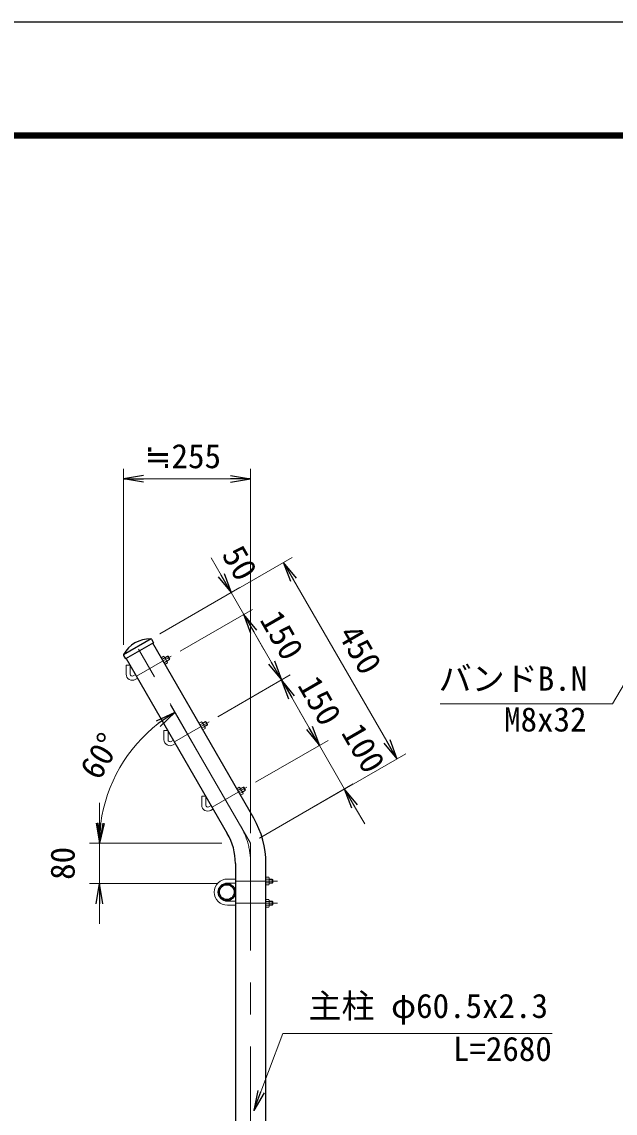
# Model space of a CAD drawing. Units: millimetres, scale not verified. Extents: x -4200 to 4200, y -2970 to 2970.
# Drawn here: x -347 to 830, y 805 to 2970 of the extents above; entities that cross this region are included whole.
import ezdxf
from ezdxf.enums import TextEntityAlignment as Align

# ---------------------------------------------------------------- set-up
doc = ezdxf.new("R2010")
doc.units = ezdxf.units.MM
doc.header["$LTSCALE"] = 10
doc.linetypes.add('USER1', pattern=[50.8, 31.75, -6.35, 6.35, -6.35])
for name, color, linetype, lineweight in [('0-0_D-STR1', 1, 'Continuous', 25), ('0-1_D-STR3', 3, 'Continuous', 13), ('0-2_D-BMK', 2, 'USER1', 13), ('0-3_D-STR-DIM', 7, 'Continuous', 13), ('0-9_D-STR-TXT', 7, 'Continuous', 13), ('0-C_D-TTL', 7, 'Continuous', 25)]:
    doc.layers.add(name, color=color, linetype=linetype, lineweight=lineweight)
doc.layers.add('0-4_0', color=7, linetype='Continuous')
doc.styles.add('ＭＳ ゴシック', font='')
doc.styles.get('ＭＳ ゴシック').set_extended_font_data('MS Gothic')

# ---------------------------------------------------------------- blocks, each defined once
blk = doc.blocks.new('_Open')
at = {"layer": '0-4_0'}
blk.add_line((-10, 1.667), (0, 0), dxfattribs=at)
blk.add_lwpolyline([(-10, -1.667), (0, 0), (-10, 0)], dxfattribs=at)

msp = doc.modelspace()

# ---------------------------------------------------------------- linework, layer by layer
at = {"layer": '0-0_D-STR1'}
for p, q in [((-90.64, 1745.82), (-145.66, 1714.05)), ((-85.85, 1738.19), (-141.45, 1706.09)), ((-89.88, 1745.17), (-85.85, 1738.19)), ((112.95, 1390.16), (-87.45, 1737.27)), ((-145.48, 1713.07), (-141.45, 1706.09)), ((-139.85, 1707.02), (60.56, 1359.91)), ((76.6, 1300.03), (76.6, -889.77))]:
    msp.add_line(p, q, dxfattribs=at)
msp.add_lwpolyline([(76.6, -889.77), (137.1, -889.77), (137.1, 1300.03)], dxfattribs=at)
for radius in [17, 14.7]:
    msp.add_circle((59.6, 1243.23), radius, dxfattribs=at)
for centre, radius, start, end in [((-92.07, 1684.76), 61.17, 89.14927, 150.85073), ((-91.18, 1744.42), 1.5, 30, 89.14927), ((-144.18, 1713.82), 1.5, 150.85073, 210), ((-43.15, 1300.03), 180.25, 0, 30), ((-43.15, 1300.03), 119.75, 0, 30)]:
    msp.add_arc(centre, radius, start, end, dxfattribs=at)
at = {"layer": '0-1_D-STR3'}
for p, q in [((-70.7, 1708.26), (-65.68, 1711.16)), ((-63.32, 1708.48), (-57.9, 1711.61)), ((-62.97, 1707.87), (-56.94, 1711.35)), ((-57.9, 1711.61), (-53.9, 1704.68)), ((-56.26, 1711.17), (-57.9, 1711.61)), ((-56.26, 1711.17), (-53.46, 1706.32)), ((-56.26, 1711.17), (-53.46, 1706.32)), ((-140.14, 1693.67), (-140.14, 1675.67)), ((-132.14, 1693.67), (-140.14, 1693.67)), ((-132.14, 1693.67), (-132.14, 1675.67)), ((-70.7, 1708.26), (-63.2, 1695.27)), ((-63.81, 1707.91), (-68.83, 1705.01)), ((-60.06, 1701.41), (-65.08, 1698.51)), ((-64.29, 1710.14), (-58.5, 1700.12)), ((-63.2, 1695.27), (-58.18, 1698.17)), ((-59.67, 1702.15), (-53.64, 1705.64)), ((-59.32, 1701.55), (-53.9, 1704.68)), ((-53.9, 1704.68), (-53.46, 1706.32)), ((-126.14, 1672.21), (-121.35, 1674.98)), ((-122.14, 1665.28), (-117.35, 1668.05)), ((4.3, 1578.35), (9.32, 1581.25)), ((11.68, 1578.57), (17.1, 1581.7)), ((12.03, 1577.97), (18.06, 1581.45)), ((17.1, 1581.7), (21.1, 1574.78)), ((18.74, 1581.26), (17.1, 1581.7)), ((18.74, 1581.26), (21.54, 1576.42)), ((18.74, 1581.26), (21.54, 1576.42)), ((-65.14, 1563.77), (-65.14, 1545.77)), ((-57.14, 1563.77), (-65.14, 1563.77)), ((-57.14, 1563.77), (-57.14, 1545.77)), ((4.3, 1578.35), (11.8, 1565.36)), ((11.19, 1578.01), (6.17, 1575.11)), ((14.94, 1571.51), (9.92, 1568.61)), ((10.71, 1580.24), (16.5, 1570.22)), ((11.8, 1565.36), (16.82, 1568.26)), ((15.33, 1572.25), (21.36, 1575.73)), ((15.68, 1571.64), (21.1, 1574.78)), ((21.1, 1574.78), (21.54, 1576.42)), ((-51.14, 1542.3), (-46.35, 1545.07)), ((-47.14, 1535.38), (-42.35, 1538.14)), ((79.3, 1448.45), (84.32, 1451.35)), ((86.68, 1448.67), (92.1, 1451.8)), ((87.03, 1448.06), (93.06, 1451.54)), ((92.1, 1451.8), (96.1, 1444.87)), ((93.74, 1451.36), (92.1, 1451.8)), ((93.74, 1451.36), (96.54, 1446.51)), ((93.74, 1451.36), (96.54, 1446.51)), ((9.86, 1433.86), (9.86, 1415.86)), ((17.86, 1433.86), (9.86, 1433.86)), ((17.86, 1433.86), (17.86, 1415.86)), ((79.3, 1448.45), (86.8, 1435.46)), ((86.19, 1448.1), (81.17, 1445.2)), ((89.94, 1441.61), (84.92, 1438.71)), ((85.71, 1450.33), (91.5, 1440.31)), ((86.8, 1435.46), (91.82, 1438.36)), ((90.33, 1442.35), (96.36, 1445.83)), ((90.68, 1441.74), (96.1, 1444.87)), ((96.1, 1444.87), (96.54, 1446.51)), ((23.86, 1412.4), (28.65, 1415.17)), ((27.86, 1405.47), (32.65, 1408.24)), ((60.6, 1269.23), (76.6, 1269.23)), ((60.6, 1261.23), (76.6, 1261.23)), ((137.1, 1272.73), (142.9, 1272.73)), ((137.1, 1272.73), (137.1, 1257.73)), ((142.9, 1268.98), (137.1, 1268.98)), ((142.9, 1261.48), (137.1, 1261.48)), ((137.1, 1257.73), (142.9, 1257.73)), ((143.6, 1271.15), (143.6, 1259.58)), ((143.6, 1269.23), (149.4, 1269.23)), ((143.6, 1268.53), (150.1, 1268.53)), ((143.6, 1261.93), (150.1, 1261.93)), ((143.6, 1261.23), (149.4, 1261.23)), ((149.4, 1261.23), (150.6, 1262.43)), ((150.6, 1268.03), (150.6, 1262.43)), ((60.6, 1225.23), (76.6, 1225.23)), ((60.6, 1217.23), (76.6, 1217.23)), ((142.9, 1224.98), (137.1, 1224.98)), ((142.9, 1217.48), (137.1, 1217.48)), ((137.1, 1213.73), (142.9, 1213.73)), ((143.6, 1215.31), (143.6, 1226.87)), ((143.6, 1225.23), (149.4, 1225.23)), ((143.6, 1224.53), (150.1, 1224.53)), ((143.6, 1217.93), (150.1, 1217.93)), ((143.6, 1217.23), (149.4, 1217.23)), ((150.6, 1224.03), (149.4, 1225.23)), ((149.4, 1225.23), (149.4, 1217.23)), ((149.4, 1217.23), (150.6, 1218.43)), ((150.6, 1224.03), (150.6, 1218.43))]:
    msp.add_line(p, q, dxfattribs=at)
for points in [[(150.6, 1268.03), (149.4, 1269.23), (149.4, 1261.23)], [(137.1, 1213.73), (137.1, 1228.73), (142.9, 1228.73)]]:
    msp.add_lwpolyline(points, dxfattribs=at)
for centre, radius, start, end in [((-66.56, 1708.48), 2.81, 348.21899, 71.78101), ((-70.33, 1699.81), 10.39, 8.85295, 51.14705), ((-60.99, 1698.71), 2.86, 349.0514, 70.9486), ((-128.14, 1675.67), 12, 180, 300), ((-128.14, 1675.67), 4, 180, 300), ((8.44, 1578.58), 2.81, 348.21899, 71.78101), ((4.67, 1569.91), 10.39, 8.85295, 51.14705), ((14.01, 1568.81), 2.86, 349.0514, 70.9486), ((-53.14, 1545.77), 12, 180, 300), ((-53.14, 1545.77), 4, 180, 300), ((83.44, 1448.68), 2.81, 348.21899, 71.78101), ((79.67, 1440.01), 10.39, 8.85295, 51.14705), ((89.01, 1438.9), 2.86, 349.0514, 70.9486), ((21.86, 1415.86), 12, 180, 300), ((21.86, 1415.86), 4, 180, 300), ((60.6, 1243.23), 26, 90, 270), ((60.6, 1243.23), 18, 90, 270), ((133.2, 1265.23), 10.39, 338.85295, 21.14705), ((140.8, 1270.85), 2.81, 318.21899, 41.78101), ((140.74, 1259.6), 2.86, 319.0514, 40.9486), ((133.2, 1221.23), 10.39, 338.85295, 21.14705), ((140.74, 1226.85), 2.86, 319.0514, 40.9486), ((140.8, 1215.6), 2.81, 318.21899, 41.78101)]:
    msp.add_arc(centre, radius, start, end, dxfattribs=at)
at = {"layer": '0-2_D-BMK'}
for p, q in [((106.85, 1340.23), (-125.65, 1742.93)), ((-119.35, 1671.51), (-50.63, 1711.19)), ((-44.35, 1541.61), (24.37, 1581.28)), ((30.65, 1411.7), (99.37, 1451.38)), ((106.85, -904.77), (106.85, 1340.23)), ((76.6, 1265.23), (160.19, 1265.23)), ((76.6, 1221.23), (160.19, 1221.23))]:
    msp.add_line(p, q, dxfattribs=at)
msp.add_arc((-43.15, 1300.03), 150, 0, 30, dxfattribs=at)
at = {"layer": '0-3_D-STR-DIM'}
for p, q in [((-145.68, 1733.81), (-145.68, 2083.29)), ((106.85, 1360.23), (106.85, 2083.29)), ((66.85, 2063.29), (-105.68, 2063.29)), ((-73.32, 1755.82), (189.5, 1907.56)), ((48.26, 1872.2), (28.26, 1906.85)), ((377.18, 1542.49), (192.18, 1862.92)), ((-73.32, 1755.82), (85.58, 1847.56)), ((93.26, 1794.26), (68.26, 1837.56)), ((-33.31, 1721.19), (110.58, 1804.26)), ((-33.31, 1721.19), (110.58, 1804.26)), ((148.26, 1699), (113.26, 1759.62)), ((113.26, 1759.62), (133.26, 1724.98)), ((41.69, 1591.28), (185.58, 1674.36)), ((41.69, 1591.28), (185.58, 1674.36)), ((223.26, 1569.1), (188.26, 1629.72)), ((27.45, 1477.75), (-53.15, 1617.35)), ((223.26, 1569.1), (203.26, 1603.74)), ((116.69, 1461.38), (260.58, 1544.45)), ((116.69, 1461.38), (260.58, 1544.45)), ((124.17, 1350.23), (414.5, 1517.85)), ((293.26, 1447.85), (243.26, 1534.45)), ((124.17, 1350.23), (310.58, 1457.85)), ((-193.15, 1380.23), (-193.15, 1420.23)), ((313.26, 1413.21), (333.26, 1378.57)), ((49.65, 1340.23), (-213.15, 1340.23)), ((-166.83, 1340.23), (-213.15, 1340.23)), ((-193.15, 1260.23), (-193.15, 1340.23)), ((39.6, 1260.23), (-213.15, 1260.23)), ((-193.15, 1220.23), (-193.15, 1180.23))]:
    msp.add_line(p, q, dxfattribs=at)
msp.add_arc((106.85, 1340.23), 300, 127.64511, 172.35489, dxfattribs=at)
at = {"layer": '0-9_D-STR-TXT'}
for points in [[(483.21, 1616.99), (824.99, 1616.99), (904.87, 1752.79)], [(705.35, 963.05), (170.67, 963.05), (113.98, 811.71)]]:
    msp.add_lwpolyline(points, dxfattribs=at)
at = {"layer": '0-C_D-TTL', "color": 2}
msp.add_lwpolyline([(-4199.68, 2970.23), (4200.32, 2970.23), (4200.32, -2969.77), (-4199.68, -2969.77)], close=True, dxfattribs=at)
at = {"layer": '0-C_D-TTL'}
for points in [[(-3929.68, 2750.23), (3930.32, 2750.23), (3930.32, -2749.77), (-3929.68, -2749.77)], [(-3927.18, 2747.73), (3927.82, 2747.73), (3927.82, -2747.27), (-3927.18, -2747.27)], [(-3924.68, 2745.23), (3925.32, 2745.23), (3925.32, -2744.77), (-3924.68, -2744.77)], [(-3922.18, 2742.73), (3922.82, 2742.73), (3922.82, -2742.27), (-3922.18, -2742.27)], [(-3919.68, 2740.23), (3920.32, 2740.23), (3920.32, -2739.77), (-3919.68, -2739.77)]]:
    msp.add_lwpolyline(points, close=True, dxfattribs=at)

# ---------------------------------------------------------------- block references
at = {"layer": '0-3_D-STR-DIM', "xscale": 4, "yscale": 4}
for p, rotation in [((-145.68, 2063.29), 180), ((172.18, 1897.56), 120), ((68.26, 1837.56), 300), ((93.26, 1794.26), 120), ((93.26, 1794.26), 120), ((168.26, 1664.36), 300), ((168.26, 1664.36), 120), ((-43.15, 1600.03), 33.82255), ((243.26, 1534.45), 300), ((243.26, 1534.45), 300), ((397.18, 1507.85), 300), ((293.26, 1447.85), 120), ((-193.15, 1340.23), 270), ((-193.15, 1340.23), 266.17745), ((-193.15, 1260.23), 90)]:
    msp.add_blockref('_Open', p, dxfattribs=dict(at, rotation=rotation))
msp.add_blockref('_Open', (106.85, 2063.29), dxfattribs=at)
at = {"layer": '0-9_D-STR-TXT', "xscale": 4, "yscale": 4, "rotation": 249.46512}
msp.add_blockref('_Open', (113.28, 809.84), dxfattribs=at)

# ---------------------------------------------------------------- texts
at = {"layer": '0-3_D-STR-DIM', "style": 'ＭＳ ゴシック'}
msp.add_text('≒255', height=48.09, dxfattribs=at).set_placement((-103.32, 2070.04), align=Align.BOTTOM_LEFT)
for s, rotation, p in [('50', 300, (35.8, 1905.81)), ('150', 300, (111.28, 1776.55)), ('450', 300, (266.28, 1748.08)), ('150', 300, (186.28, 1646.64)), ('60°', 60, (-180.83, 1455.45)), ('100', 300, (273.03, 1552.39)), ('80', 90, (-227.9, 1267.6))]:
    msp.add_text(s, height=48.09, rotation=rotation, dxfattribs=at).set_placement(p, align=Align.BOTTOM_LEFT)
at = {"layer": '0-9_D-STR-TXT', "style": 'ＭＳ ゴシック'}
for s, p in [('バンドB.N', (479.91, 1628.56)), ('M8x32', (609.85, 1547.54)), ('主柱 φ60.5x2.3', (221.59, 979.07)), ('L=2680', (508.28, 893.72))]:
    msp.add_text(s, height=48.09, dxfattribs=at).set_placement(p, align=Align.BOTTOM_LEFT)

doc.saveas('drawing.dxf')
